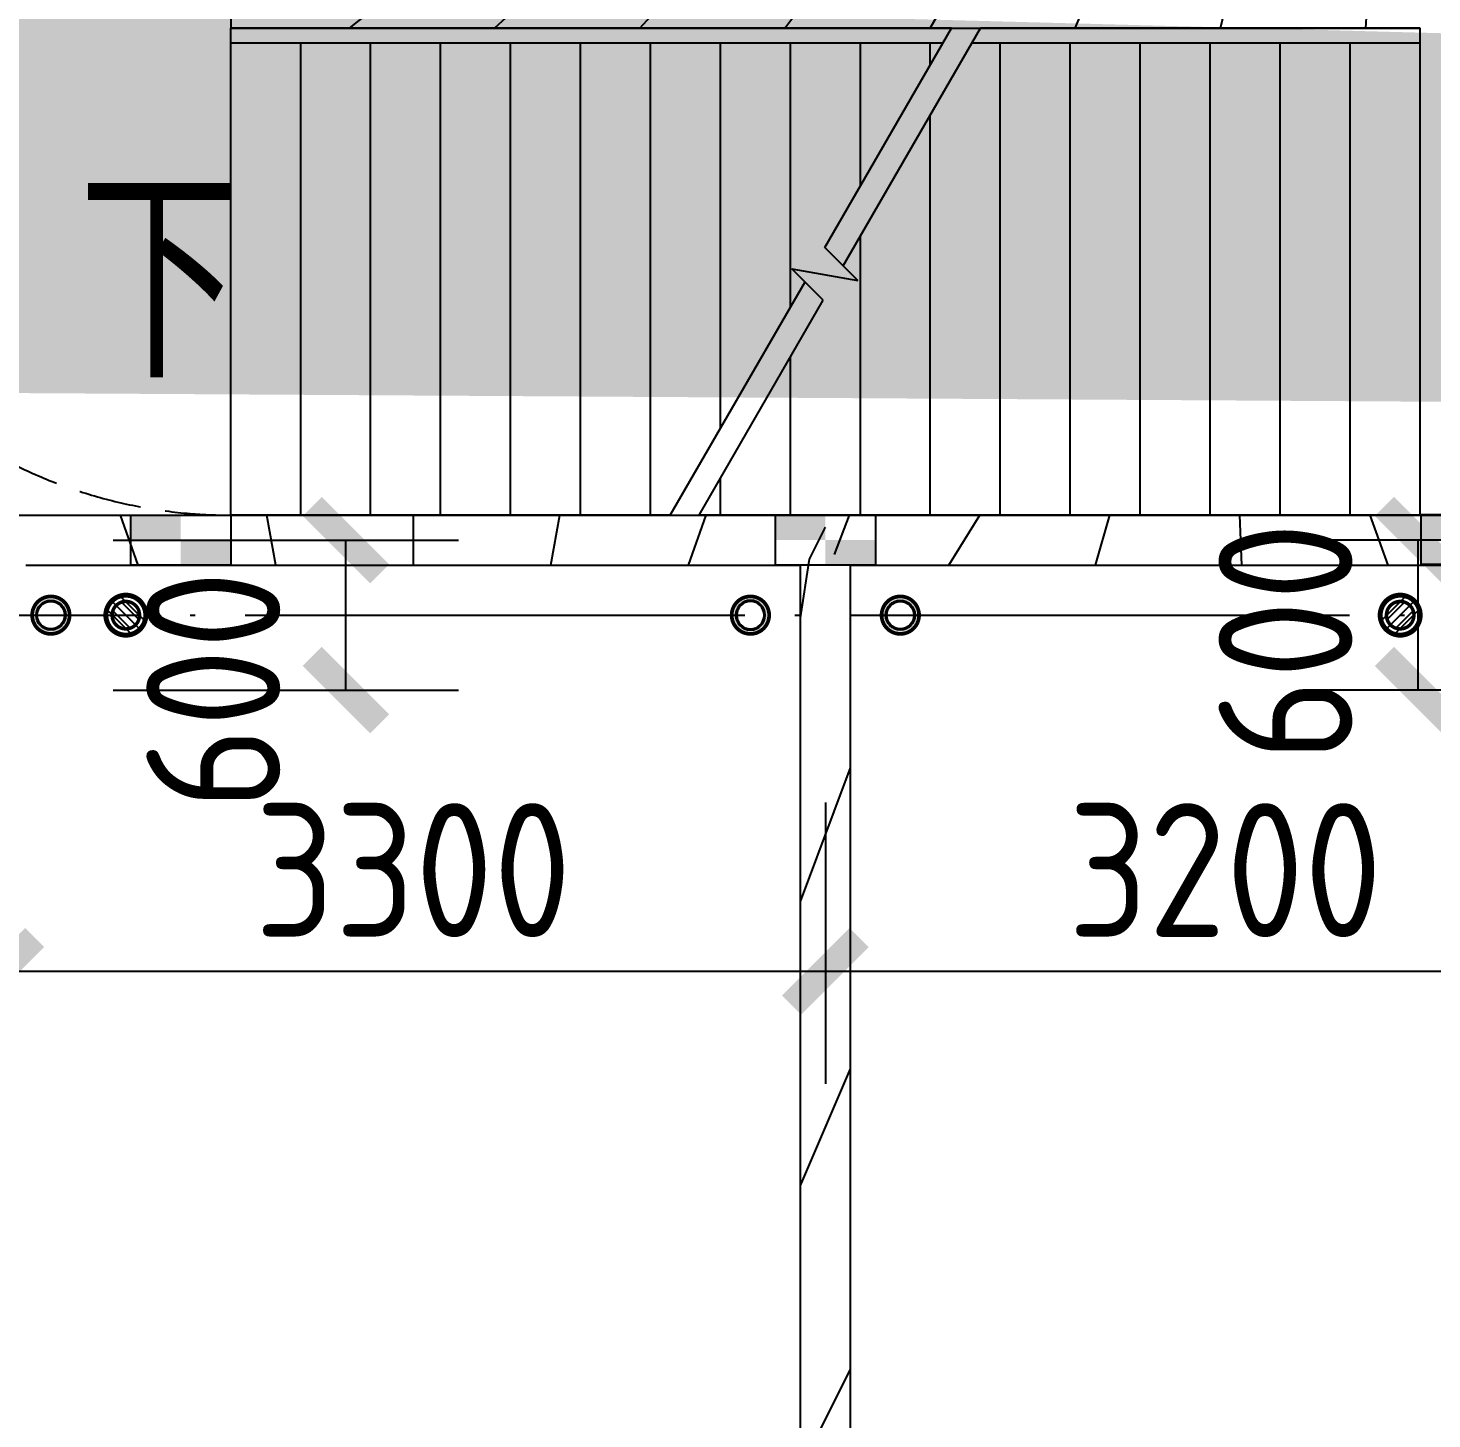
# Model space of a CAD drawing. Header units: inches. Extents: x 0 to 1813292486, y 0 to 3473589894.
# Drawn here: x 600558095 to 600563714, y 3473209201 to 3473214768 of the extents above; entities that cross this region are included whole.
import ezdxf
from ezdxf.enums import TextEntityAlignment as Align

# ---------------------------------------------------------------- set-up
doc = ezdxf.new("R2010")
doc.units = ezdxf.units.IN
doc.header["$LTSCALE"] = 1000
doc.header["$MEASUREMENT"] = 0
for name, pattern in [('AX-MALL-GIRD-200$0$DOTE', [2.4200000000000004, 2, -0.2, 0.02, -0.2]), ('AX-MALL-WALL-P02-QT$0$DASH', [0.35, 0.25, -0.1]), ('AX-MALL-WALL-P02-QT$0$DOTE', [2.4200000000000004, 2, -0.2, 0.02, -0.2]), ('PX-MALL-P02-LG$0$CONTINOUS', [0])]:
    doc.linetypes.add(name, pattern=pattern)
for name, color, linetype in [('A-Anno-Note', 241, 'Continuous'), ('AX-MALL-DIM-P02$0$A-Anno-Dims', 3, 'Continuous'), ('AX-MALL-DIM-P02$0$A-Detl-Thin', 131, 'Continuous'), ('AX-MALL-GIRD-200$0$A-Grid', 222, 'AX-MALL-GIRD-200$0$DOTE'), ('AX-MALL-P02-200$0$A-Anno-Note', 241, 'Continuous'), ('AX-MALL-WALL-P02$0$A-Anno-Note', 241, 'Continuous'), ('AX-MALL-WALL-P02-QT$0$_T_S__T_ELEV_A-STRS', 7, 'Continuous'), ('AX-MALL-WALL-P02-QT$0$A-Anno-Dims', 3, 'Continuous'), ('AX-MALL-WALL-P02-QT$0$A-Anno-Note', 241, 'Continuous'), ('AX-MALL-WALL-P02-QT$0$A-Detl-Patt', 8, 'Continuous'), ('AX-MALL-WALL-P02-QT$0$A-Detl-Thin', 131, 'Continuous'), ('AX-MALL-WALL-P02-QT$0$A-Strs', 151, 'Continuous'), ('AX-MALL-WALL-P02-QT$0$A-Wall', 2, 'Continuous'), ('AX-MALL-WALL-P02-QT$0$A-Wall-Patt', 13, 'Continuous'), ('AX-MALL-WALL-P02-QT$0$A-Wind', 4, 'Continuous'), ('AX-MALL-ZTKD-P02$0$A-Anno-Note', 241, 'Continuous'), ('PX-MALL-P02-LG$0$P-Drain-Fldr', 4, 'Continuous'), ('PX-MALL-P02-LG$0$P-Drain-Fldr-ARCH', 161, 'Continuous'), ('PX-MALL-P02-LG$0$P-Drain-Fldr-W100', 4, 'Continuous'), ('PX-MALL-P02-LG$0$P-Drain-Fldr-W50', 4, 'Continuous'), ('PX-MALL-P02-LG$0$P-Pipe-Risr', 7, 'Continuous'), ('PX-MALL-P02-LG$0$P-Pipe-Risr-Arch', 6, 'Continuous'), ('PX-MALL-P02-LG$0$P-Pipe-Risr-W100', 6, 'Continuous'), ('PX-MALL-P02-LG$0$P-Pipe-Risr-W50', 6, 'Continuous'), ('PX-MALL-P02-LG$0$P-Sewr-Pipe', 123, 'PX-MALL-P02-LG$0$CONTINOUS'), ('SX-MALL-LT-TZ-2F(M)$0$SX-S1-TZ-(2F~3F)$0$A-Strs', 151, 'Continuous'), ('SX-MALL-LT-TZ-2F(M)$0$SX-S1-TZ-(2F~3F)$0$TZ', 255, 'Continuous'), ('SX-MALL-TZ-2F~3F$0$S-DIMS', 81, 'Continuous')]:
    doc.layers.add(name, color=color, linetype=linetype)
doc.styles.add('AX-MALL-DIM-P02$0$_TCH_DIM_T3', font='gbenor.shx')
doc.styles.add('AX-MALL-WALL-P02-QT$0$_TCH_DIM', font='gbenor.shx')
doc.styles.add('PX-MALL-P02-LG$0$jzfz', font='gbenor.shx', dxfattribs={"bigfont": 'gbcbig.shx'})
doc.dimstyles.new('AX-MALL-DIM-P02$0$_TCH_ARCH&&180', dxfattribs={"dimtxt": 535.5, "dimasz": 270, "dimexe": 450, "dimexo": 450, "dimgap": 137.25, "dimtad": 1, "dimdec": 0, "dimzin": 0, "dimdsep": 46, "dimtxsty": 'AX-MALL-DIM-P02$0$_TCH_DIM_T3', "dimblk": 'AX-MALL-DIM-P02$0$_ArchTick', "dimcen": 0.09, "dimclrt": 7, "dimazin": 2, "dimtfac": 1, "dimtdec": 0, "dimtix": 1, "dimtmove": 2, "dimatfit": 3, "dimfxl": 500, "dimtolj": 1, "dimtzin": 0, "dimarcsym": 0})
pattern_1 = [(45, (0, 359.0227), (-353.55353201463, 353.55353201463), [])]

# ---------------------------------------------------------------- blocks, each defined once
blk = doc.blocks.new('AX-MALL-GIRD-200')
at = {"layer": 'AX-MALL-GIRD-200$0$A-Grid'}
blk.add_line((600218521.0220362, 3473133579.090285), (600576417.0261351, 3473000252.327003), dxfattribs=at)
blk = doc.blocks.new('AX-MALL-WALL-P02-QT$0$tj')
at = {"layer": 'AX-MALL-WALL-P02-QT$0$A-Detl-Patt'}
h = blk.add_hatch(dxfattribs=at)
h.set_pattern_fill('STEEL', color=256, scale=100.0000000000001, angle=50.43183869082386)
h.set_pattern_definition([(75.00000000004839, (-14278.19445574284, 156289.8254051208), (-153.3407249234246, 41.08752340989569), []), (75.00000000004839, (-14317.88195610046, 156358.5661673546), (-153.3407249234246, 41.08752340989569), [])])
edge = h.paths.add_edge_path()
edge.add_line((88101.273016572, 47666.64152574539), (87883.93542659283, 47459.84604215622))
edge.add_line((87883.93542659283, 47459.84604215622), (91571.54751467705, 43584.64122533798))
edge.add_arc((262949.389629302, 558937.705083496), 543101.4133620498, 251.6057364187558, 260.0288666978238)
edge.add_arc((172180.8466627672, -2862.146247219684), 27099.9982179492, 64.7128659603706, 96.9316049602786, ccw=False)
edge.add_arc((262948.9730309481, 558936.3205539446), 543099.9677998082, 261.6155114784545, 271.7251478115656)
edge.add_line((279298.9759148359, 16082.51663446426), (279298.9759315252, 16382.65274763107))
edge.add_arc((262948.9742454757, 558936.3204835369), 542799.9676941936, 261.62020364125146, 271.7261014454634, ccw=False)
edge.add_arc((172180.8456921196, -2862.14609140989), 27400.00151046549, 64.80631838577902, 96.83815911678944)
edge.add_arc((262949.394896181, 558937.7037490648), 542801.4137571028, 251.6136389015772, 260.02417327084333, ccw=False)
edge.add_line((91737.26096642017, 43845.69257831573), (88101.273016572, 47666.64152574539))
blk = doc.blocks.new('SX-MALL-LT-TZ-2F(M)$0$SX-S1-TZ-(2F~3F)$0$TZ')
at = {"layer": 'SX-MALL-LT-TZ-2F(M)$0$SX-S1-TZ-(2F~3F)$0$A-Strs'}
h = blk.add_hatch(color=0, dxfattribs=at)
h.dxf.hatch_style = 1
h.paths.add_polyline_path([(-186775.5959191918, 16586.87351322174), (-186975.5954445004, 16586.43784570694), (-186975.3828500509, 16486.43807125092), (-186775.3780853152, 16486.87375020981)])
h.paths.add_polyline_path([(-186975.3828500509, 16486.43807125092), (-187175.3771362901, 16486.00241565704), (-187175.1593025327, 16386.00265312195), (-186975.1702555418, 16386.43829774857)])
at = {"layer": 'SX-MALL-LT-TZ-2F(M)$0$SX-S1-TZ-(2F~3F)$0$A-Strs', "color": 0}
blk.add_lwpolyline([(-187175.5949700475, 16586.00217819214), (-187175.1593025327, 16386.00265312195), (-186775.1602514982, 16386.87398815155), (-186775.5959191918, 16586.87351322174)], close=True, dxfattribs=at)
blk = doc.blocks.new('SX-MALL-LT-TZ-2F(M)')
at = {"layer": 'SX-MALL-LT-TZ-2F(M)$0$SX-S1-TZ-(2F~3F)$0$TZ', "color": 7, "xscale": -1, "rotation": 159.6899687316377}
for p in [(600544593.2306479, 3473030445.184301), (600547010.9027412, 3473029544.508157), (600549433.3107896, 3473028644.384966)]:
    blk.add_blockref('SX-MALL-LT-TZ-2F(M)$0$SX-S1-TZ-(2F~3F)$0$TZ', p, dxfattribs=at)
blk = doc.blocks.new('SX-MALL-TZ-2F~3F')
at = {"layer": 'SX-MALL-TZ-2F~3F$0$S-DIMS'}
blk.add_blockref('SX-MALL-LT-TZ-2F(M)', (0.08505654335021973, 0.258394181728363), dxfattribs=at)
blk = doc.blocks.new('AX-MALL-WALL-P02-QT')
at = {"layer": 'AX-MALL-WALL-P02-QT$0$A-Wall-Patt'}
h = blk.add_hatch(dxfattribs=at)
h.set_pattern_fill('普通砖', color=256, scale=200, style=0)
h.set_pattern_definition(pattern_1)
h.paths.add_polyline_path([(600364423.0716124, 3473081734.063964), (600368883.6111909, 3473080072.382086), (600368953.4297572, 3473080259.799715), (600364492.8901787, 3473081921.481594)])
h = blk.add_hatch(dxfattribs=at)
h.set_pattern_fill('普通砖', color=256, scale=200, style=0)
h.set_pattern_definition(pattern_1)
h.paths.add_polyline_path([(600362833.6737839, 3473080102.962396), (600362904.109743, 3473080005.58057), (600365809.0829984, 3473078923.392792), (600365926.0646685, 3473078950.956051), (600365972.6103793, 3473079075.901138), (600362880.2194948, 3473080227.907482)])
h = blk.add_hatch(dxfattribs=at)
h.set_pattern_fill('普通砖', color=256, scale=200, style=0)
h.set_pattern_definition(pattern_1)
h.paths.add_polyline_path([(600365926.0646685, 3473078950.956052), (600365996.5006276, 3473078853.574225), (600368807.7650678, 3473077806.295731), (600368924.7467378, 3473077833.85899), (600368971.2924488, 3473077958.804077), (600365972.6103793, 3473079075.901138)])
h = blk.add_hatch(dxfattribs=at)
h.set_pattern_fill('普通砖', color=256, scale=200, style=0)
h.set_pattern_definition(pattern_1)
h.paths.add_polyline_path([(600362207.8316381, 3473068980.141268), (600362337.3465585, 3473069031.115572), (600365996.5006276, 3473078853.574225), (600365926.0646685, 3473078950.956051), (600365809.0829984, 3473078923.392792), (600362154.8300714, 3473069114.090531)])
at = {"layer": 'AX-MALL-WALL-P02-QT$0$_T_S__T_ELEV_A-STRS', "linetype": 'AX-MALL-WALL-P02-QT$0$DOTE', "const_width": 150}
blk.add_lwpolyline([(600234247.8536268, 3473153011.494684), (600262405.5662599, 3473142521.920496), (600259473.1864733, 3473134650.380063), (600277652.6965212, 3473127877.979127), (600276745.0551592, 3473125441.549947), (600276745.055159, 3473125441.549947), (600276046.8694955, 3473123567.373652), (600279607.804453, 3473122240.820894), (600279607.8044529, 3473122240.820893), (600286917.0919989, 3473119517.896807), (600286114.1784856, 3473117362.594068), (600305090.2134603, 3473110293.464231), (600303222.5668081, 3473105280.042639), (600316013.8200127, 3473100514.925489), (600314879.2683095, 3473097469.389009), (600322235.4102613, 3473094729.010282), (600324225.2394023, 3473100070.412719), (600344138.3625215, 3473092652.190045), (600342323.0797966, 3473087779.331682), (600442122.9674294, 3473050600.945104)], dxfattribs=at)
at = {"layer": 'AX-MALL-WALL-P02-QT$0$A-Anno-Dims'}
for points in [[(600363951.5137551, 3473080869.276021, 0, 0, 0), (600366181.783544, 3473080038.43508, 0, 160, 0), (600365619.530656, 3473080247.890779, 0, 0, 0)], [(600368674.4380137, 3473079109.848145, 0, 0, 0), (600366444.1682249, 3473079940.689086, 0, 160, 0), (600367006.4211129, 3473079731.233387, 0, 0, 0)]]:
    blk.add_lwpolyline(points, format="xyseb", dxfattribs=at)
at = {"layer": 'AX-MALL-WALL-P02-QT$0$A-Strs'}
for p, q in [((600364402.1260372, 3473081677.838678), (600364423.0716071, 3473081734.063966)), ((600364402.1260371, 3473081677.838678), (600364423.0716071, 3473081734.063966)), ((600367126.7409779, 3473080726.86779), (600364423.0716071, 3473081734.063966)), ((600367126.7409779, 3473080726.86779), (600364423.0716071, 3473081734.063966)), ((600363742.340584, 3473079906.742081), (600364402.1260372, 3473081677.838678)), ((600367073.3337226, 3473080682.735432), (600364402.1260371, 3473081677.838678)), ((600364004.725265, 3473079808.996088), (600364664.5107183, 3473081580.092685)), ((600364267.1099461, 3473079711.250094), (600364926.8953995, 3473081482.346692)), ((600364529.4946271, 3473079613.504102), (600365189.2800803, 3473081384.600698)), ((600364791.8793082, 3473079515.758109), (600365451.6647614, 3473081286.854706)), ((600365054.2639892, 3473079418.012115), (600365714.0494424, 3473081189.108713)), ((600365316.6486702, 3473079320.266122), (600365976.4341235, 3473081091.36272)), ((600365700.356607, 3473079548.194489), (600366238.8188046, 3473080993.616726)), ((600366132.0423142, 3473079904.912095), (600366501.2034856, 3473080895.870733)), ((600366563.7280214, 3473080261.6297), (600366763.5881666, 3473080798.12474)), ((600366345.3228518, 3473080081.153563), (600367126.7409779, 3473080726.86779)), ((600366388.3670964, 3473079986.99858), (600367234.9465969, 3473080686.558022)), ((600366995.4137284, 3473080618.347305), (600367025.9728476, 3473080700.378747)), ((600368883.6111847, 3473080072.382084), (600367234.9465967, 3473080686.558022)), ((600368883.6111847, 3473080072.382084), (600367234.9465967, 3473080686.558022)), ((600368862.6656147, 3473080016.156796), (600367181.5393416, 3473080642.425663)), ((600366628.5720755, 3473078831.536157), (600367288.3575287, 3473080602.632754)), ((600366890.9567565, 3473078733.790164), (600367550.7422098, 3473080504.886761)), ((600366366.1873944, 3473078929.28215), (600366925.5951617, 3473080430.929676)), ((600367153.3414375, 3473078636.044171), (600367813.1268908, 3473080407.140768)), ((600367415.7261186, 3473078538.298178), (600368075.5115719, 3473080309.394775)), ((600367678.1107996, 3473078440.552185), (600368337.8962528, 3473080211.648782)), ((600367940.4954807, 3473078342.806192), (600368600.2809339, 3473080113.902789)), ((600366103.8027134, 3473079027.028143), (600366493.9094547, 3473080074.21207)), ((600366422.9746633, 3473079911.297987), (600366345.3228518, 3473080081.153563)), ((600368862.6656148, 3473080016.156796), (600368883.6111847, 3473080072.382084)), ((600368862.6656147, 3473080016.156796), (600368883.6111847, 3473080072.382084)), ((600366265.2452399, 3473079885.258511), (600366191.0578167, 3473080047.536083)), ((600366191.0578167, 3473080047.536083), (600366422.9746633, 3473079911.297987)), ((600368202.8801616, 3473078245.060199), (600368862.6656148, 3473080016.156796)), ((600365391.0051719, 3473079292.566144), (600366222.2009953, 3473079979.413493)), ((600365391.005172, 3473079292.566144), (600363742.340584, 3473079906.742081)), ((600365499.2107909, 3473079252.256375), (600366265.2452399, 3473079885.258511)), ((600365841.4180323, 3473079124.774136), (600366062.2237476, 3473079717.494465)), ((600365579.0333513, 3473079222.520129), (600365630.5380404, 3473079360.77686)), ((600368202.8801616, 3473078245.060199), (600365499.2107909, 3473079252.256375))]:
    blk.add_line(p, q, dxfattribs=at)
at = {"layer": 'AX-MALL-WALL-P02-QT$0$A-Strs', "linetype": 'AX-MALL-WALL-P02-QT$0$DASH'}
for points in [[(600365173.6211882, 3473083748.803452, 0.4142135621634755), (600362665.5682957, 3473082602.212592), (600362595.74973, 3473082414.794962, 0.4142135621629859), (600363742.3405868, 3473079906.742069, 0.4142135621629859)], [(600369634.1607618, 3473082087.121578, -0.4142135621634755), (600370780.7516199, 3473079579.068684), (600370710.933053, 3473079391.651055, -0.4142135621629859), (600368202.8801618, 3473078245.060194, -0.4142135621629859)]]:
    blk.add_lwpolyline(points, format="xyb", dxfattribs=at)
at = {"layer": 'AX-MALL-WALL-P02-QT$0$A-Wall'}
for p, q in [((600364492.8901787, 3473081921.481594), (600364423.0716124, 3473081734.063964)), ((600364423.0716124, 3473081734.063964), (600368883.6111909, 3473080072.382086)), ((600362880.2194948, 3473080227.907482), (600365972.6103793, 3473079075.901138)), ((600362904.109743, 3473080005.58057), (600365809.0829984, 3473078923.392792)), ((600365972.6103793, 3473079075.901138), (600368971.2924488, 3473077958.804077)), ((600362154.8300714, 3473069114.090531), (600365809.0829984, 3473078923.392792)), ((600362337.3465585, 3473069031.115572), (600365996.5006276, 3473078853.574225)), ((600365996.5006276, 3473078853.574225), (600368807.7650678, 3473077806.295731))]:
    blk.add_line(p, q, dxfattribs=at)
at = {"layer": 'AX-MALL-WALL-P02-QT$0$A-Detl-Patt'}
blk.add_blockref('SX-MALL-TZ-2F~3F', (0, 0), dxfattribs=at)
at = {"layer": 'AX-MALL-WALL-P02-QT$0$A-Detl-Thin', "rotation": 339.5681613091762}
blk.add_blockref('AX-MALL-WALL-P02-QT$0$tj', (600144118.6961328, 3473128496.287411), dxfattribs=at)
at = {"layer": 'AX-MALL-WALL-P02-QT$0$A-Wind'}
blk.add_blockref('AX-MALL-GIRD-200', (0, 0), dxfattribs=at)
at = {"layer": 'AX-MALL-WALL-P02-QT$0$A-Anno-Note', "style": 'AX-MALL-WALL-P02-QT$0$_TCH_DIM', "width": 0.7}
blk.add_text('下', height=675.177304964539, rotation=339.5681613092755, dxfattribs=at).set_placement((600363392.6003361, 3473080703.990254))
blk = doc.blocks.new('AX-MALL-WALL-P02')
at = {"layer": 'AX-MALL-WALL-P02$0$A-Anno-Note'}
blk.add_blockref('AX-MALL-WALL-P02-QT', (0, 0), dxfattribs=at)
blk = doc.blocks.new('PX-MALL-P02-LG$0$P-Risr')
at = {"layer": 'PX-MALL-P02-LG$0$P-Pipe-Risr-W50'}
h = blk.add_hatch(color=0, dxfattribs=at)
edge = h.paths.add_edge_path()
edge.add_ellipse((0, 0), major_axis=(47.05795628796547, 47.05795628796547), ratio=0.9999999999999695, start_angle=225.0000000000009, end_angle=405.0000000000009, ccw=False)
edge.add_ellipse((0, 0), major_axis=(47.05795628796764, 47.05795628796764), ratio=0.9999999999998785, start_angle=133.9675974886221, end_angle=225.0000000000035, ccw=False)
edge.add_line((-66.53919663240958, 1.199087783927098), (-54.4367953546693, 1.199087783927098))
edge.add_ellipse((0, 0), major_axis=(-38.50196423560672, 38.50196423560672), ratio=0.9999999999999859, start_angle=43.73814098242129, end_angle=134.9999999999996)
edge.add_ellipse((0, 0), major_axis=(38.50196423561096, 38.50196423561096), ratio=0.9999999999998216, start_angle=225.0000000000051, end_angle=405.0000000000051)
edge.add_ellipse((0, 0), major_axis=(38.50196423560679, 38.50196423560679), ratio=0.9999999999999831, start_angle=45.00000000000048, end_angle=133.7381409824204)
edge.add_line((-54.43679535467527, 1.199087783927098), (-66.53919663241555, 1.199087783927098))
edge.add_ellipse((0, 0), major_axis=(-47.05795628796762, 47.05795628796762), ratio=0.9999999999998742, start_angle=-45.00000000000358, end_angle=43.967597488629224, ccw=False)
at = {"layer": 'PX-MALL-P02-LG$0$P-Pipe-Risr-Arch', "ltscale": 0.7}
blk.add_circle((0, 0), 59.29000000000001, dxfattribs=at)
at = {"layer": 'PX-MALL-P02-LG$0$P-Pipe-Risr-W100', "color": 0, "const_width": 15}
blk.add_lwpolyline([(-75, 0, 1), (75, 0, 1)], format="xyb", close=True, dxfattribs=at)
at = {"layer": 'PX-MALL-P02-LG$0$P-Pipe-Risr-W50'}
blk.add_circle((0, 0), 54.45000000000001, dxfattribs=at)
at = {"layer": 'PX-MALL-P02-LG$0$P-Pipe-Risr', "style": 'PX-MALL-P02-LG$0$jzfz', "width": 0.6, "flags": 1}
for tag, p in [('SYS-MARK', (0.3310501334344735, -45.65933377496549)), ('RANGE', (0.3337570973526454, -45.67887874227017))]:
    blk.add_attdef(tag, text='', height=0.015625, dxfattribs=at).set_placement(p, align=Align.MIDDLE)
blk = doc.blocks.new('PX-MALL-P02-LG$0$A$C5A9C1854')
at = {"layer": 'PX-MALL-P02-LG$0$P-Drain-Fldr-W50', "ltscale": 0.7}
for p, q in [((16.81565596797736, -52.36634142627008), (-52.36634142621187, 16.81565596791916)), ((38.89087296527578, -38.89087296521757), (-38.89087296527578, 38.89087296521757)), ((52.36634142632829, -16.81565596791916), (-16.81565596786095, 52.36634142627008))]:
    blk.add_line(p, q, dxfattribs=at)
at = {"layer": 'PX-MALL-P02-LG$0$P-Drain-Fldr-W50', "ltscale": 0.7, "const_width": 13.75}
blk.add_lwpolyline([(-54.99999999994179, 0, 1), (55.00000000005821, 0, 1)], format="xyb", close=True, dxfattribs=at)
blk = doc.blocks.new('PX-MALL-P02-LG$0$A$C7D2520B3')
at = {"layer": 'PX-MALL-P02-LG$0$P-Drain-Fldr', "ltscale": 0.7}
for p, q in [((58.33630944791366, -58.33630944788456), (-58.33630944791366, 58.33630944788456)), ((78.54951213949244, -25.22348395187873), (-25.22348395179142, 78.54951213940512)), ((25.22348395196605, -78.54951213940512), (-78.54951213931781, 25.22348395187873))]:
    blk.add_line(p, q, dxfattribs=at)
at = {"layer": 'PX-MALL-P02-LG$0$P-Drain-Fldr', "ltscale": 0.7, "const_width": 20}
blk.add_lwpolyline([(5.820766091346741e-11, -80, 1), (5.820766091346741e-11, 80, 1)], format="xyb", close=True, dxfattribs=at)
blk = doc.blocks.new('PX-MALL-P02-LG$0$A$C2257314B')
at = {"layer": 'PX-MALL-P02-LG$0$P-Drain-Fldr-ARCH', "ltscale": 0.7}
for p, q in [((16.81565596797736, -52.36634142627008), (-52.36634142621187, 16.81565596791916)), ((38.89087296527578, -38.89087296521757), (-38.89087296527578, 38.89087296521757)), ((52.36634142632829, -16.81565596791916), (-16.81565596786095, 52.36634142627008))]:
    blk.add_line(p, q, dxfattribs=at)
for start, end in [(0, 180), (180, 0)]:
    blk.add_arc((5.820766091346741e-11, -1.77635683940025e-15), 55, start, end, dxfattribs=at)
blk = doc.blocks.new('PX-MALL-P02-LG$0$P-Drain-Fldr')
blk.add_blockref('PX-MALL-P02-LG$0$A$C2257314B', (0, 0))
at = {"layer": 'PX-MALL-P02-LG$0$P-Drain-Fldr-W100'}
blk.add_blockref('PX-MALL-P02-LG$0$A$C7D2520B3', (0, 0), dxfattribs=at)
at = {"layer": 'PX-MALL-P02-LG$0$P-Drain-Fldr-W50'}
blk.add_blockref('PX-MALL-P02-LG$0$A$C5A9C1854', (0, 0), dxfattribs=at)
blk = doc.blocks.new('PX-MALL-P02-LG')
at = {"layer": 'PX-MALL-P02-LG$0$P-Drain-Fldr', "rotation": 339.5681605184253}
blk.add_blockref('PX-MALL-P02-LG$0$P-Drain-Fldr', (600363209.273538, 3473079678.429688), dxfattribs=at)
at = {"layer": 'PX-MALL-P02-LG$0$P-Drain-Fldr', "xscale": -0.9999999999999991, "rotation": 339.5681620992224}
blk.add_blockref('PX-MALL-P02-LG$0$P-Drain-Fldr', (600367988.8108528, 3473077897.911792), dxfattribs=at)
at = {"layer": 'PX-MALL-P02-LG$0$P-Sewr-Pipe', "ltscale": 0.7}
for p, rotation in [((600362928.1471413, 3473079783.157665), 249.5681605184251), ((600366114.0855911, 3473078596.30019), 249.5681617978193)]:
    blk.add_blockref('PX-MALL-P02-LG$0$P-Risr', p, dxfattribs=dict(at, rotation=rotation))
at = {"layer": 'PX-MALL-P02-LG$0$P-Sewr-Pipe', "ltscale": 0.7, "xscale": -0.9999999999999999, "rotation": 69.56816081982831}
blk.add_blockref('PX-MALL-P02-LG$0$P-Risr', (600365551.8327084, 3473078805.755887), dxfattribs=at)
blk = doc.blocks.new('AX-MALL-ZTKD-P02')
at = {"layer": 'AX-MALL-ZTKD-P02$0$A-Anno-Note'}
blk.add_blockref('AX-MALL-GIRD-200', (0, 0), dxfattribs=at)
blk = doc.blocks.new('AX-MALL-DIM-P02$0$_ArchTick')
at = {"color": 0, "linetype": 'ByBlock', "const_width": 0.4}
blk.add_lwpolyline([(-0.5, -0.5), (0.5, 0.5)], dxfattribs=at)
blk = doc.blocks.new('*D715')
at = {"layer": 'AX-MALL-DIM-P02$0$A-Anno-Dims', "color": 0, "lineweight": -2, "transparency": 16777216}
for p, q in [((600361635.3833851, 3473079464.439606), (600361242.4600223, 3473078409.694896)), ((600362478.7627119, 3473079150.256052), (600362085.8393492, 3473078095.511342)), ((600361399.5517997, 3473078831.384561), (600362242.9311265, 3473078517.201007))]:
    blk.add_line(p, q, dxfattribs=at)
at = {"layer": 'AX-MALL-DIM-P02$0$A-Anno-Dims', "color": 0, "lineweight": -2, "transparency": 16777216, "xscale": 270, "yscale": 270, "zscale": 270}
for p, rotation in [((600361399.5517997, 3473078831.384561), 159.5681608855207), ((600362242.9311265, 3473078517.201007), 339.5681608855207)]:
    blk.add_blockref('AX-MALL-DIM-P02$0$_ArchTick', p, dxfattribs=dict(at, rotation=rotation))
at = {"layer": 'AX-MALL-DIM-P02$0$A-Anno-Dims', "color": 7, "transparency": 16777216, "insert": (600362115.0030863, 3473079462.852457), "char_height": 535.5, "attachment_point": 5, "rotation": 339.56816088552074, "style": 'AX-MALL-DIM-P02$0$_TCH_DIM_T3'}
blk.add_mtext('\\A1;900', dxfattribs=at)
blk = doc.blocks.new('*D716')
at = {"layer": 'AX-MALL-DIM-P02$0$A-Anno-Dims', "color": 0, "lineweight": -2, "transparency": 16777216}
for p, q in [((600362478.7627119, 3473079150.256051), (600362085.8393494, 3473078095.511342)), ((600362242.9311267, 3473078517.201007), (600365335.3220073, 3473077365.194638)), ((600365571.1535925, 3473077998.249682), (600365178.23023, 3473076943.504973))]:
    blk.add_line(p, q, dxfattribs=at)
at = {"layer": 'AX-MALL-DIM-P02$0$A-Anno-Dims', "color": 0, "lineweight": -2, "transparency": 16777216, "xscale": 270, "yscale": 270, "zscale": 270}
for p, rotation in [((600362242.9311267, 3473078517.201007), 159.5681608867709), ((600365335.3220073, 3473077365.194638), 339.5681608867709)]:
    blk.add_blockref('AX-MALL-DIM-P02$0$_ArchTick', p, dxfattribs=dict(at, rotation=rotation))
at = {"layer": 'AX-MALL-DIM-P02$0$A-Anno-Dims', "color": 7, "transparency": 16777216, "insert": (600363930.5091666, 3473078320.718521), "char_height": 535.5, "attachment_point": 5, "rotation": 339.56816088677084, "style": 'AX-MALL-DIM-P02$0$_TCH_DIM_T3'}
blk.add_mtext('\\A1;3300', dxfattribs=at)
blk = doc.blocks.new('*D717')
at = {"layer": 'AX-MALL-DIM-P02$0$A-Anno-Dims', "color": 0, "lineweight": -2, "transparency": 16777216}
for p, q in [((600365571.1535925, 3473077998.249683), (600365178.2302297, 3473076943.504973)), ((600365335.3220071, 3473077365.194638), (600368334.004064, 3473076248.097556)), ((600368569.8356494, 3473076881.152601), (600368176.9122866, 3473075826.407891))]:
    blk.add_line(p, q, dxfattribs=at)
at = {"layer": 'AX-MALL-DIM-P02$0$A-Anno-Dims', "color": 0, "lineweight": -2, "transparency": 16777216, "xscale": 270, "yscale": 270, "zscale": 270}
for p, rotation in [((600365335.3220071, 3473077365.194638), 159.5681608884342), ((600368334.004064, 3473076248.097556), 339.5681608884342)]:
    blk.add_blockref('AX-MALL-DIM-P02$0$_ArchTick', p, dxfattribs=dict(at, rotation=rotation))
at = {"layer": 'AX-MALL-DIM-P02$0$A-Anno-Dims', "color": 7, "transparency": 16777216, "insert": (600366976.0456349, 3473077186.166796), "char_height": 535.5, "attachment_point": 5, "rotation": 339.5681608884342, "style": 'AX-MALL-DIM-P02$0$_TCH_DIM_T3'}
blk.add_mtext('\\A1;3200', dxfattribs=at)
blk = doc.blocks.new('*D731')
at = {"layer": 'AX-MALL-DIM-P02$0$A-Anno-Dims', "color": 0, "lineweight": -2, "transparency": 16777216}
for p, q in [((600365630.2201493, 3473083685.420521), (600366536.2206466, 3473083347.908751)), ((600365363.9813929, 3473081490.26101), (600366114.5309806, 3473083505.000525)), ((600364879.6705614, 3473081670.681006), (600365785.6710589, 3473081333.169236))]:
    blk.add_line(p, q, dxfattribs=at)
at = {"layer": 'AX-MALL-DIM-P02$0$A-Anno-Dims', "color": 0, "lineweight": -2, "transparency": 16777216, "xscale": 270, "yscale": 270, "zscale": 270}
for p, rotation in [((600366114.5309806, 3473083505.000525), 69.56816131214623), ((600365363.9813929, 3473081490.26101), 249.5681613121462)]:
    blk.add_blockref('AX-MALL-DIM-P02$0$_ArchTick', p, dxfattribs=dict(at, rotation=rotation))
at = {"layer": 'AX-MALL-DIM-P02$0$A-Anno-Dims', "color": 7, "transparency": 16777216, "insert": (600365359.7354875, 3473082639.013365), "char_height": 535.5, "attachment_point": 5, "rotation": 69.56816131214623, "style": 'AX-MALL-DIM-P02$0$_TCH_DIM_T3'}
blk.add_mtext('\\A1;2150', dxfattribs=at)
blk = doc.blocks.new('*D1481')
at = {"layer": 'AX-MALL-DIM-P02$0$A-Anno-Dims', "color": 0, "lineweight": -2, "transparency": 16777216}
for p, q in [((600363266.999833, 3473079977.106774), (600364561.3220356, 3473079494.933774)), ((600363930.176712, 3473079089.772771), (600364139.6323695, 3473079652.025548)), ((600363057.5441755, 3473079414.853997), (600364351.8663781, 3473078932.680997))]:
    blk.add_line(p, q, dxfattribs=at)
at = {"layer": 'AX-MALL-DIM-P02$0$A-Anno-Dims', "color": 0, "lineweight": -2, "transparency": 16777216, "xscale": 270, "yscale": 270, "zscale": 270}
for p, rotation in [((600364139.6323695, 3473079652.025548), 69.56816129965104), ((600363930.176712, 3473079089.772771), 249.5681612996511)]:
    blk.add_blockref('AX-MALL-DIM-P02$0$_ArchTick', p, dxfattribs=dict(at, rotation=rotation))
at = {"layer": 'AX-MALL-DIM-P02$0$A-Anno-Dims', "color": 7, "transparency": 16777216, "insert": (600363432.5829062, 3473079275.141067), "char_height": 535.5, "attachment_point": 5, "rotation": 69.56816129965104, "style": 'AX-MALL-DIM-P02$0$_TCH_DIM_T3'}
blk.add_mtext('\\A1;600', dxfattribs=at)
blk = doc.blocks.new('*D1482')
at = {"layer": 'AX-MALL-DIM-P02$0$A-Anno-Dims', "color": 0, "lineweight": -2, "transparency": 16777216}
for p, q in [((600368514.6934996, 3473078022.187036), (600367739.2109354, 3473078311.077047)), ((600367951.4449022, 3473077591.732385), (600368160.9006014, 3473078153.985272)), ((600368305.2378002, 3473077459.934149), (600367529.7552361, 3473077748.82416))]:
    blk.add_line(p, q, dxfattribs=at)
at = {"layer": 'AX-MALL-DIM-P02$0$A-Anno-Dims', "color": 0, "lineweight": -2, "transparency": 16777216, "xscale": 270, "yscale": 270, "zscale": 270}
for p, rotation in [((600368160.9006014, 3473078153.985272), 69.56816126452549), ((600367951.4449022, 3473077591.732385), 249.5681612645255)]:
    blk.add_blockref('AX-MALL-DIM-P02$0$_ArchTick', p, dxfattribs=dict(at, rotation=rotation))
at = {"layer": 'AX-MALL-DIM-P02$0$A-Anno-Dims', "color": 7, "transparency": 16777216, "insert": (600367521.47662, 3473077958.63141), "char_height": 535.5, "attachment_point": 5, "rotation": 69.56816126452547, "style": 'AX-MALL-DIM-P02$0$_TCH_DIM_T3'}
blk.add_mtext('\\A1;600', dxfattribs=at)
blk = doc.blocks.new('AX-MALL-DIM-P02')
at = {"layer": 'AX-MALL-DIM-P02$0$A-Detl-Thin'}
blk.add_blockref('AX-MALL-ZTKD-P02', (-2.384185791015625e-06, 9.5367431640625e-07), dxfattribs=at)
at = {"layer": 'AX-MALL-DIM-P02$0$A-Anno-Dims'}
for p1, p2, distance, picture, middle in [((600364457.9808953, 3473081827.77278), (600365208.530483, 3473083842.512295), -966.825266709956, '*D731', (600365359.7354875, 3473082639.013365)), ((600362635.8544892, 3473079571.945717), (600365728.2453698, 3473078419.939348), -1125.5554953025503, '*D716', (600363930.5091666, 3473078320.718521)), ((600365728.2453698, 3473078419.939348), (600368726.9274266, 3473077302.842266), -1125.555494897327, '*D717', (600366976.0456349, 3473077186.166796))]:
    dim = blk.add_aligned_dim(p1=p1, p2=p2, distance=distance, dimstyle='AX-MALL-DIM-P02$0$_TCH_ARCH&&180', dxfattribs=at)
    dim.commit()
    dim.dimension.update_dxf_attribs({"geometry": picture, "text_midpoint": middle})
for base, p1, p2, angle, picture, middle in [((600364139.6323695, 3473079652.025548), (600362635.8545095, 3473079571.945772), (600362845.3101671, 3473080134.198549), 69.56816129965104, '*D1481', (600363432.5829062, 3473079275.141067)), ((600362242.9311265, 3473078517.201007), (600361792.4751623, 3473079886.129271), (600362635.8544892, 3473079571.945717), 339.56816085707413, '*D715', (600362115.0030863, 3473079462.852457)), ((600368160.9006014, 3473078153.985272), (600368726.9274662, 3473077302.842374), (600368936.3831654, 3473077865.095261), 69.56816126452547, '*D1482', (600367521.47662, 3473077958.63141))]:
    dim = blk.add_linear_dim(base=base, p1=p1, p2=p2, angle=angle, dimstyle='AX-MALL-DIM-P02$0$_TCH_ARCH&&180', dxfattribs=at)
    dim.commit()
    dim.dimension.update_dxf_attribs({"geometry": picture, "text_midpoint": middle, "dimtype": 129})
blk = doc.blocks.new('AX-MALL-P02-200')
at = {"layer": 'AX-MALL-P02-200$0$A-Anno-Note'}
blk.add_blockref('AX-MALL-WALL-P02', (0, 0), dxfattribs=at)
for name in ['AX-MALL-DIM-P02', 'PX-MALL-P02-LG']:
    blk.add_blockref(name, (0, 0), dxfattribs=at)

msp = doc.modelspace()

# ---------------------------------------------------------------- block references
at = {"layer": 'A-Anno-Note', "rotation": 20.43183869077545}
msp.add_blockref('AX-MALL-P02-200', (1250392458.527329, 9048125.682563305), dxfattribs=at)

doc.saveas('drawing.dxf')
